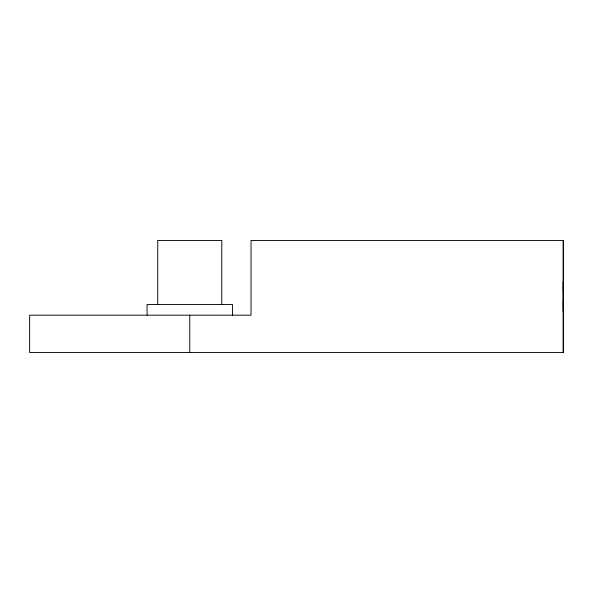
<?xml version="1.0" encoding="UTF-8"?>
<svg xmlns="http://www.w3.org/2000/svg" width="593" height="593" viewBox="0 0 593 593"><rect width="100%" height="100%" fill="white"/><g stroke="black" fill="none" stroke-linecap="round" stroke-linejoin="round"><path stroke-width="0.89" d="M563.283 292.631L563.276 281.556L563.276 311.444L563.268 300.369M563.202 240.461L563.202 352.538M232.456 315.179L232.456 304.505L147.064 304.505L147.064 315.179M221.782 304.505L221.782 240.461L157.738 240.461L157.738 304.505M189.76 315.179L189.76 352.538M563.35 240.461L251.032 240.461L251.032 315.179L29.65 315.179L29.65 352.538L563.35 352.538L563.35 240.461"/></g></svg>
